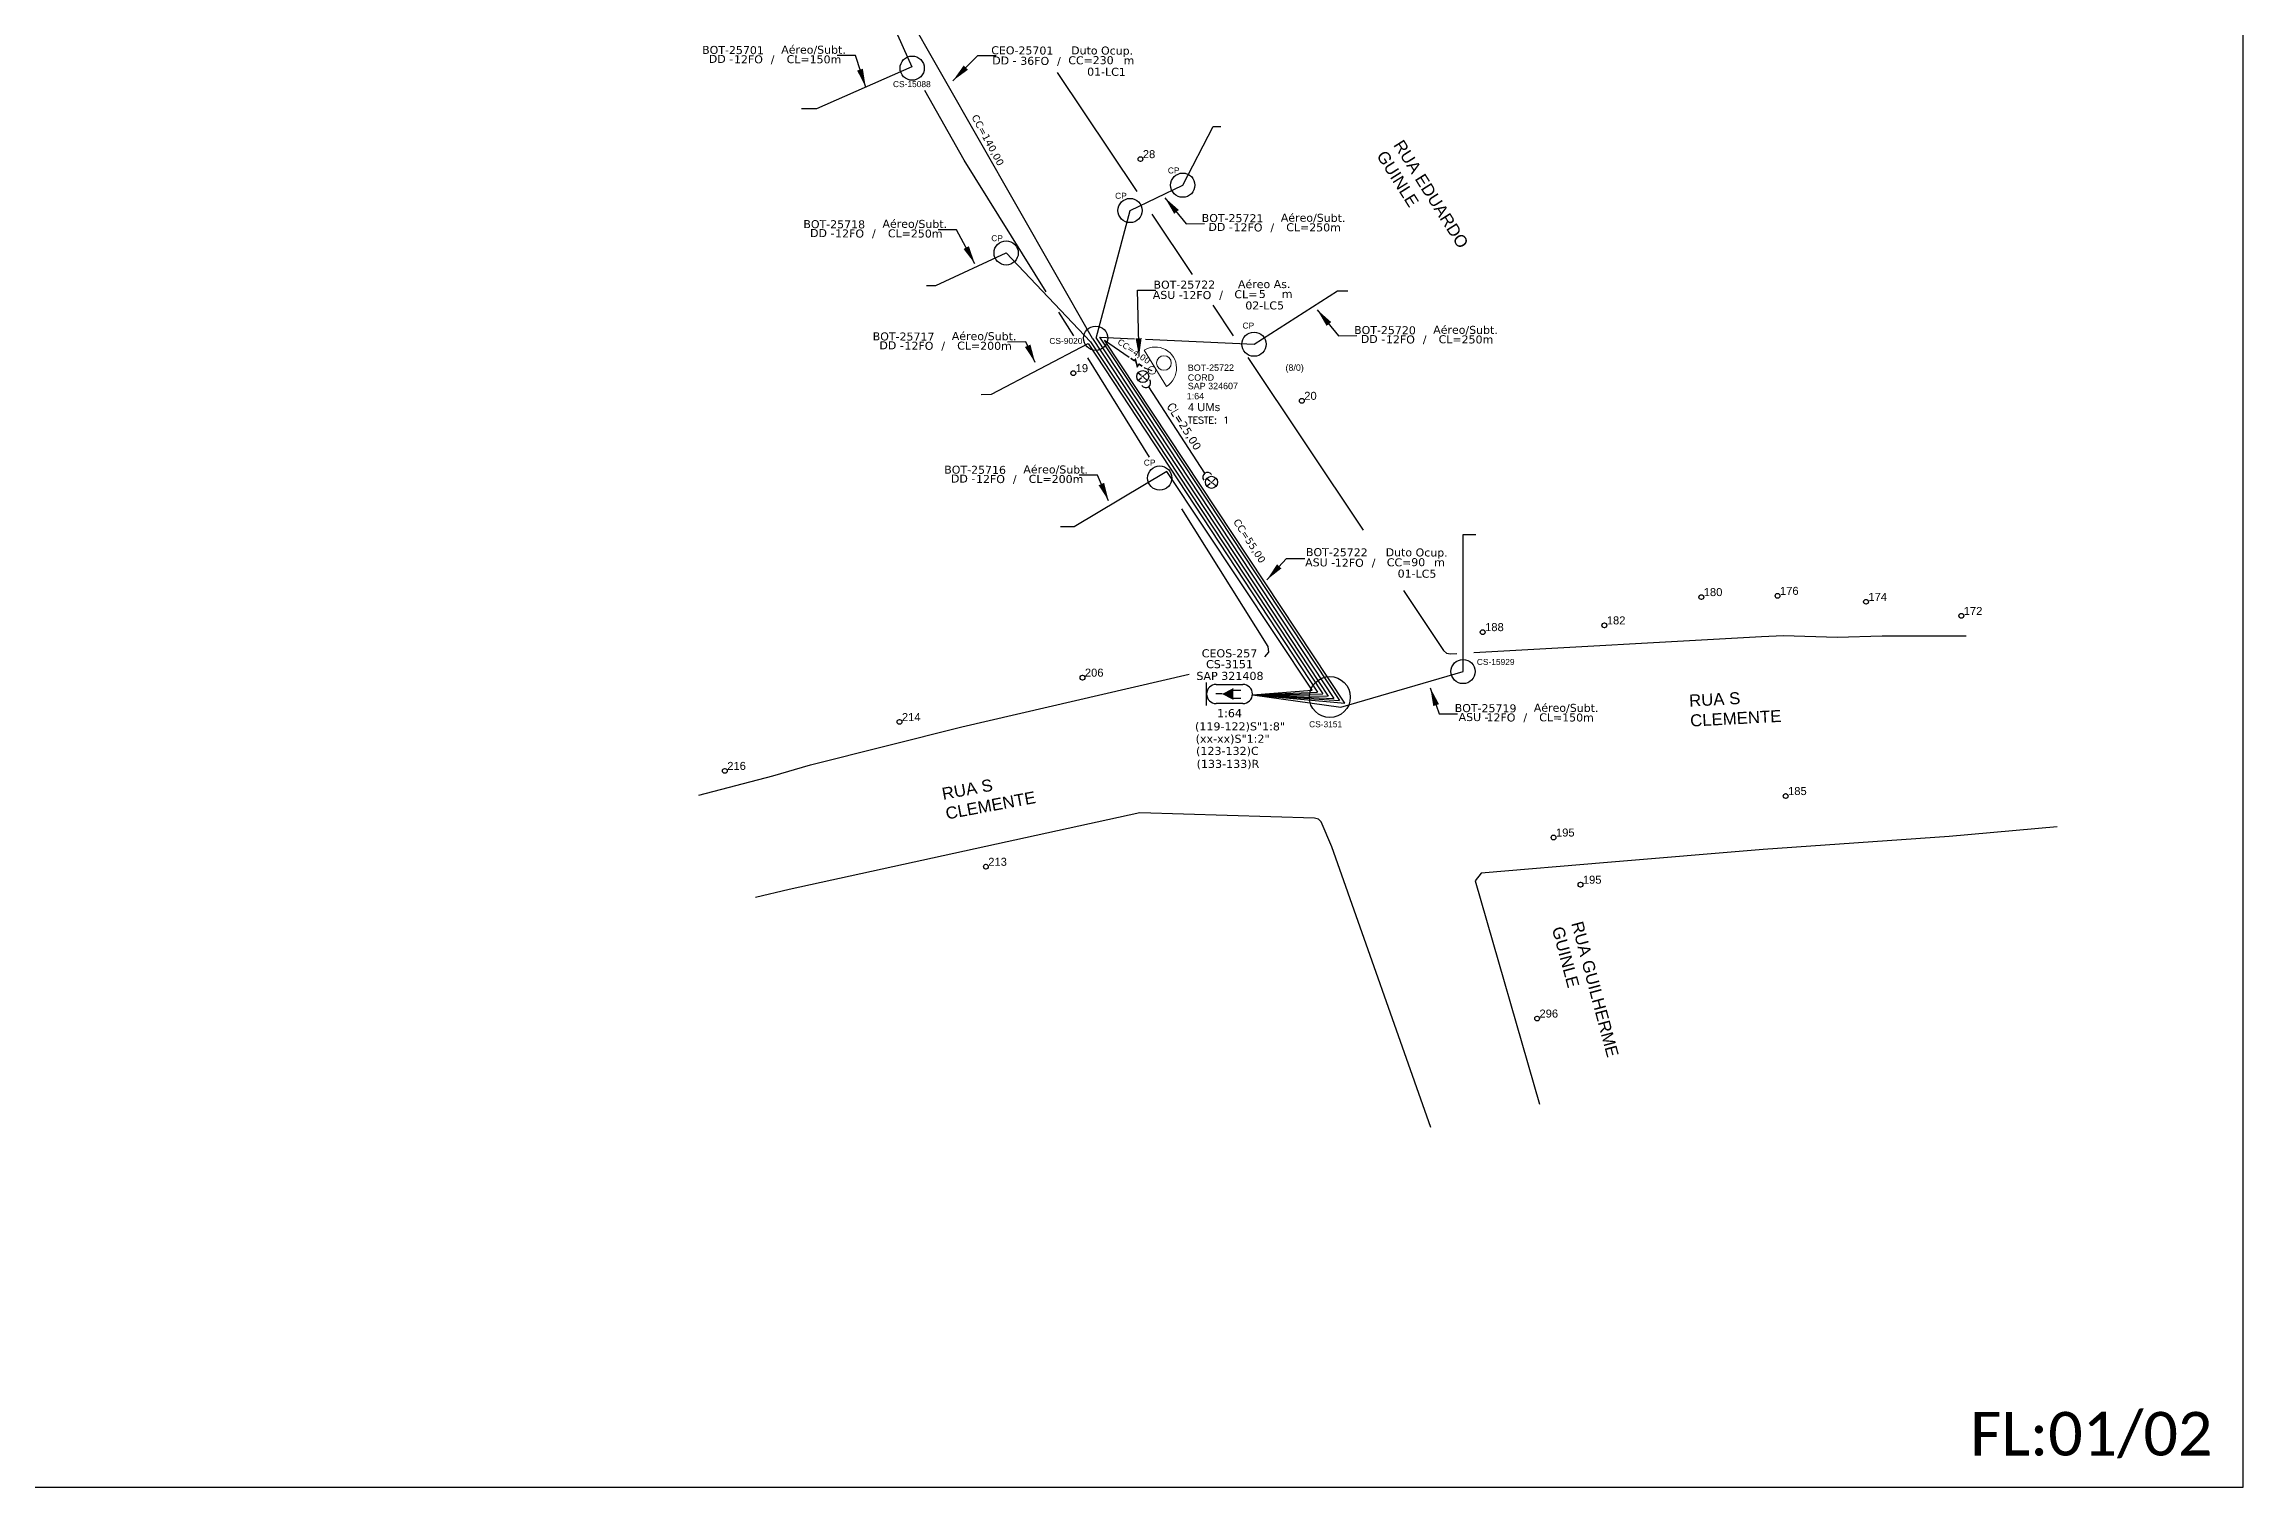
# Model space of a CAD drawing. Extents: x -89 to 1703, y 705 to 1299.
# Drawn here: x 389.9 to 749.2, y 705 to 940.9 of the extents above; entities that cross this region are included whole.
import ezdxf
from ezdxf.enums import TextEntityAlignment as Align

# ---------------------------------------------------------------- set-up
doc = ezdxf.new("R2010")
doc.units = 0
doc.linetypes.add('PHANTOM2', pattern=[1.25, 0.625, -0.125, 0.125, -0.125, 0.125, -0.125])
for name, color, linetype in [('10.4-Postes', 1, 'Continuous'), ('20.4-CEOS', 1, 'Continuous'), ('CAP a instalar', 1, 'Continuous'), ('celulas gpon', 7, 'Continuous'), ('label_cabos', 7, 'Continuous'), ('Legenda', 1, 'Continuous'), ('locais', 7, 'Continuous'), ('locais legendas', 7, 'Continuous'), ('Numeração Texto', 34, 'Continuous'), ('QUADRA', 7, 'Continuous'), ('Subida Lateral', 5, 'Continuous')]:
    doc.layers.add(name, color=color, linetype=linetype)
for name, color, linetype, lineweight in [("20.0-LEGENDA DOS CDO'S", 1, 'Continuous', 0), ('20.2-CDO_POSTE', 1, 'Continuous', 5), ('20.6-CORDOALHA_SUPORTE', 7, 'Continuous', 25), ('CORDOALHA_SUPORTE', 7, 'Continuous', 25), ('Numeração', 98, 'Continuous', 0), ('Segmento Logradouro Texto', 7, 'Continuous', 0)]:
    doc.layers.add(name, color=color, linetype=linetype, lineweight=lineweight)
doc.layers.add('EXTRA', color=50, linetype='Continuous', plot=False)
doc.styles.add('ARIAL', font='arial.ttf')
doc.styles.add('DIGICADE', font='arial.ttf')
doc.styles.add('ROMANS', font='romans')
doc.styles.add('siredit', font='verdana.ttf')
doc.styles.get("Standard").update_dxf_attribs({"font": 'arial.ttf'})
doc.styles.add('WMF-Calibri0', font='calibri.ttf')
doc.linetypes.add('FENCELINE1', pattern='A,0.25,-0.1,[133,ltypeshp.shx,S=0.1,R=0,X=-0.1,Y=0],-0.1,1', length=1.45)
doc.dimstyles.new('CC', dxfattribs={"dimtxt": 1, "dimasz": 2, "dimexe": 0.18, "dimexo": 0.0625, "dimgap": 0.09, "dimtad": 0, "dimdec": 0, "dimrnd": 1, "dimzin": 0, "dimdsep": 46, "dimtxsty": 'siredit', "dimblk": 'NONE', "dimcen": 0, "dimse1": 1, "dimse2": 1, "dimsd1": 1, "dimsd2": 1, "dimclrt": 7, "dimadec": 0, "dimazin": 0, "dimtfac": 1, "dimtdec": 0, "dimtofl": 0, "dimtmove": 0, "dimatfit": 3, "dimfxl": 0, "dimtolj": 1, "dimtzin": 0, "dimarcsym": 0})

# ---------------------------------------------------------------- blocks, each defined once
blk = doc.blocks.new('CDOE_CT_POST_DESENHO')
at = {"color": 0}
blk.add_line((2.14, 0.39), (-2.11, 0.39), dxfattribs=at)
for centre, radius in [((0.01, 1.4), 0.733), ((0.01, 0), 0.393)]:
    blk.add_circle(centre, radius, dxfattribs=at)
blk.add_arc((0.01, 0.39), 2.12, 0, 180, dxfattribs=at)
blk = doc.blocks.new('MANHOLE_MS')
at = {"linetype": 'Continuous'}
blk.add_circle((0, 0), 0.0000101, dxfattribs=at)
blk = doc.blocks.new('*U89')
at = {"layer": '20.4-CEOS', "color": 7, "style": 'siredit'}
for tag, p in [('FIBRAS_SPLITTER', (0, 0)), ('FIBRAS_TOP_C', (0, -4.13)), ('RESERVA_FINAIS', (0, -5.46))]:
    blk.add_attdef(tag, p, '', height=1.01, dxfattribs=at)
for tag, p, flags in [('ID_ATIVIDADE', (0, -6.77), 3), ('FATOR', (0, -8.09), 1), ('QTDE', (0, -9.4), 1), ('FID', (0, -10.71), 1)]:
    blk.add_attdef(tag, p, '', height=1.01, dxfattribs=dict(at, flags=flags))
blk = doc.blocks.new('*U91')
at = {"layer": '20.4-CEOS', "color": 7, "style": 'siredit'}
blk.add_attdef('FIBRAS_SPLITTER', (0, 0), '', height=1.01, dxfattribs=at)
for tag, p, flags in [('ID_ATIVIDADE', (0, -1.48), 3), ('FATOR', (0, -2.79), 1), ('QTDE', (0, -4.11), 1), ('FID', (0, -5.42), 1)]:
    blk.add_attdef(tag, p, '', height=1.01, dxfattribs=dict(at, flags=flags))
blk = doc.blocks.new('Inst CDOE-8 CAIXA DIST OPT CDOE 48F_8D C_SPL OPTAP')
at = {"layer": "20.0-LEGENDA DOS CDO'S", "color": 0, "style": 'ARIAL'}
for tag, p, height in [('FID', (0.12, 5.25), 0.8), ('SAP', (0.12, 2.96), 0.8), ('CORDOALHA', (0.12, 4.02), 0.8), ('1:XX', (-0.01, 1.7), 0.8), ('UMS', (0.14, 0.22), 1)]:
    blk.add_attdef(tag, p, '', height=height, rotation=0.118, dxfattribs=at)
at = {"layer": "20.0-LEGENDA DOS CDO'S", "color": 0}
for tag, p, style, flags in [('ID_ATIVIDADE', (0.12, 6.47), 'ARIAL', 3), ('FATOR', (7.92, 6.47), 'ARIAL', 1), ('QTDE', (0.23, -0.97), 'DIGICADE', 3)]:
    blk.add_attdef(tag, p, '', height=0.8, rotation=0.118, dxfattribs=dict(at, style=style, flags=flags))
at = {"layer": "20.0-LEGENDA DOS CDO'S", "color": 0, "style": 'ARIAL'}
blk.add_attdef('FIBRAS_UTILIZADAS', text='', height=0.8, rotation=0.118, dxfattribs=at).set_placement((13.48, 5.26), align=Align.CENTER)
blk = doc.blocks.new('Teste  FTTH')
at = {"color": 0, "lineweight": 0, "style": 'ROMANS'}
for tag, p in [('TESTE', (-2.3, -0.29)), ('QTDE', (0.21, -0.29))]:
    blk.add_attdef(tag, p, '', height=0.48, dxfattribs=at)
for tag, p, flags in [('FID', (-2.23, -1.25), 1), ('FATOR', (-2.23, -2.03), 3), ('ID_ATIVIDADE', (-2.23, -2.72), 3)]:
    blk.add_attdef(tag, p, '', height=0.48, dxfattribs=dict(at, flags=flags))
blk = doc.blocks.new('Inst CORD ALUMINIO 4.8 MM 3F(sem recursos)')
at = {"color": 0, "lineweight": 0, "style": 'ROMANS'}
blk.add_attdef('FID', (-19.18, -2.21), '', height=1, dxfattribs=at)
blk.add_attdef('LANCE', text='', height=1, dxfattribs=at).set_placement((-0.54, -2.21), align=Align.RIGHT)
at = {"color": 0, "lineweight": 0, "style": 'ROMANS', "flags": 3}
for tag, p in [('FATOR', (-5.2, -4.44)), ('ID_ATIVIDADE', (-5.2, -6.67))]:
    blk.add_attdef(tag, p, '', height=1, dxfattribs=at)
at = {"layer": 'label_cabos', "color": 0, "style": 'siredit'}
blk.add_attdef('QTDE', (-0.54, -2.21), '', height=1, rotation=359.69, dxfattribs=at)
blk = doc.blocks.new('LEGENDA DOS CABOS')
at = {"layer": 'EXTRA', "color": 0, "style": 'siredit'}
for tag, p in [('ID', (4.6, 0.97)), ('XX', (9.03, 0.97))]:
    blk.add_attdef(tag, text='', height=0.48, rotation=359.69, dxfattribs=at).set_placement(p, align=Align.MIDDLE_CENTER)
at = {"layer": 'Legenda', "color": 0, "style": 'siredit'}
for tag, p in [('TIPO_CABO', (1.31, 0)), ('CABO', (4.69, -0.05)), ('/', (6.81, -0.05)), ('METROS', (10.03, -0.05))]:
    blk.add_attdef(tag, text='', height=0.8, rotation=359.69, dxfattribs=at).set_placement(p, align=Align.MIDDLE_CENTER)
blk = doc.blocks.new('_None')
blk = doc.blocks.new('Inst CB AS CFOA-SM-ASU-120-S-12')
at = {"layer": 'label_cabos', "color": 0, "style": 'siredit'}
for tag, flags, p in [('ID_ATIVIDADE', 3, (1.31, 2.67)), ('FATOR', 1, (11.56, 2.55))]:
    blk.add_attdef(tag, text='', height=1, rotation=359.69, dxfattribs=dict(at, flags=flags)).set_placement(p, align=Align.MIDDLE_CENTER)
for tag, p in [('TIPO_CABO', (1.26, 0)), ('DESTINO_CABO', (3.13, 1.26)), ('CABO', (4.69, -0.05)), ('/', (7.71, -0.05)), ('LANCE', (10.81, 0)), ('TIPO_CABO', (13.11, 1.24)), ('UND', (15.96, 0)), ('FID', (13.15, -1.41))]:
    blk.add_attdef(tag, text='', height=1, rotation=359.69, dxfattribs=at).set_placement(p, align=Align.MIDDLE_CENTER)
blk.add_attdef('QTDE', (12.43, -0.47), '', height=1, rotation=359.69, dxfattribs=at)
blk = doc.blocks.new('Inst CB DT OCUP CFOA-SM-DD-S-36')
at = {"layer": 'label_cabos', "color": 0, "style": 'siredit'}
for tag, flags, p in [('ID_ATIVIDADE', 3, (1.31, 2.67)), ('FATOR', 1, (11.56, 2.55))]:
    blk.add_attdef(tag, text='', height=1, rotation=359.69, dxfattribs=dict(at, flags=flags)).set_placement(p, align=Align.MIDDLE_CENTER)
for tag, p in [('TIPO_CABO', (1.11, 0)), ('DESTINO_CABO', (3.13, 1.26)), ('CABO', (4.69, -0.05)), ('/', (7.71, -0.05)), ('LANCE', (10.41, 0.02)), ('TIPO_CABO', (13.11, 1.24)), ('UND', (16.46, 0)), ('FID', (13.65, -1.41))]:
    blk.add_attdef(tag, text='', height=1, rotation=359.69, dxfattribs=at).set_placement(p, align=Align.MIDDLE_CENTER)
blk.add_attdef('QTDE', (11.93, -0.45), '', height=1, rotation=359.69, dxfattribs=at)
blk = doc.blocks.new('Inst CB DT OCUP CFOA-SM-ASU-120-S-12')
at = {"layer": 'label_cabos', "color": 0, "style": 'siredit'}
for tag, flags, p in [('ID_ATIVIDADE', 3, (1.31, 2.67)), ('FATOR', 1, (11.56, 2.55))]:
    blk.add_attdef(tag, text='', height=1, rotation=359.69, dxfattribs=dict(at, flags=flags)).set_placement(p, align=Align.MIDDLE_CENTER)
for tag, p in [('TIPO_CABO', (1.26, 0)), ('DESTINO_CABO', (3.13, 1.26)), ('CABO', (4.69, -0.05)), ('/', (7.71, -0.05)), ('LANCE', (10.91, 0)), ('TIPO_CABO', (13.11, 1.24)), ('UND', (15.96, 0)), ('FID', (13.15, -1.41))]:
    blk.add_attdef(tag, text='', height=1, rotation=359.69, dxfattribs=at).set_placement(p, align=Align.MIDDLE_CENTER)
blk.add_attdef('QTDE', (12.43, -0.47), '', height=1, rotation=359.69, dxfattribs=at)

msp = doc.modelspace()

# ---------------------------------------------------------------- linework, layer by layer
msp.add_lwpolyline([(-89.32, 705.02), (749.25, 705.02), (749.25, 1299.02), (-89.32, 1299.02), (-89.32, 705.02)])
at = {"layer": '10.4-Postes', "color": 1, "linetype": 'PHANTOM2'}
for points in [[(568.7, 887.14), (570.23, 885.9)], [(570.19, 887.19), (568.74, 885.85)], [(579.94, 869.86), (581.47, 868.62)], [(581.43, 869.91), (579.98, 868.57)]]:
    msp.add_lwpolyline(points, dxfattribs=at)
at = {"layer": '10.4-Postes', "color": 1}
for centre in [(569.47, 886.52), (580.7, 869.24)]:
    msp.add_circle(centre, 0.987, dxfattribs=at)
at = {"layer": '20.4-CEOS', "color": 7}
for p, q in [((581.46, 836.19), (585.83, 836.19)), ((585.83, 833.08), (581.46, 833.08))]:
    msp.add_line(p, q, dxfattribs=at)
for points in [[(579.91, 832.76), (579.91, 836.52)], [(582.44, 834.64), (581.39, 834.64)], [(584.17, 835.26), (585.49, 835.26)], [(584.17, 833.96), (585.49, 833.96)]]:
    msp.add_lwpolyline(points, dxfattribs=at)
msp.add_lwpolyline([(582.44, 834.64, 0, 1.92, 0), (584.25, 834.64, 1.92, 1.92, 0)], format="xyseb", dxfattribs=at)
for centre, start, end in [((581.46, 834.64), 90, 270), ((585.83, 834.64), 270, 90)]:
    msp.add_arc(centre, 1.56, start, end, dxfattribs=at)
at = {"layer": 'CAP a instalar', "color": 8, "ltscale": 50}
for points in [[(521.12, 968.41), (516.98, 970.16), (531.73, 937.14), (516.15, 930.29), (513.71, 930.3)], [(561.88, 892.78), (567.4, 913.66), (576.01, 917.8), (581, 927.4), (582.23, 927.4)], [(534.15, 901.41), (535.65, 901.41), (547.15, 906.73)], [(547.15, 906.73), (560.94, 892.2)], [(569.9, 892.61), (587.65, 891.81), (601.31, 900.52), (602.98, 900.52)], [(543.05, 883.57), (544.78, 883.62), (560.56, 891.91)], [(560.56, 891.91), (598, 834.96)], [(560.94, 892.2), (598.88, 834.65)], [(561.88, 892.78), (600.67, 833.9)], [(562.39, 892.95), (568.1, 892.69)], [(562.39, 892.95), (601.62, 833.56)], [(597.13, 835.26), (573.38, 871.01), (558.28, 861.95), (556.02, 861.94)], [(601.85, 832.47), (621.81, 838.3), (621.8, 860.73), (623.92, 860.73)], [(587.38, 834.48), (597.13, 835.26)], [(587.38, 834.48), (598, 834.96)], [(587.38, 834.48), (598.88, 834.65)], [(587.38, 834.48), (601.85, 832.47)], [(587.38, 834.48), (601.62, 833.56), (601.62, 833.56)], [(587.39, 834.51), (600.67, 833.9), (600.67, 833.9)]]:
    msp.add_lwpolyline(points, dxfattribs=at)
at = {"layer": 'CAP a instalar', "color": 7, "ltscale": 50}
for points in [[(561.24, 892.72), (524.31, 957.54)], [(561.24, 892.72), (561.24, 892.72), (599.74, 834.27)], [(587.38, 834.48), (599.74, 834.27)]]:
    msp.add_lwpolyline(points, dxfattribs=at)
at = {"layer": 'CAP a instalar', "color": 7, "linetype": 'FENCELINE1', "ltscale": 50}
for points in [[(587.38, 834.48), (602.51, 833.13), (563.24, 892.47), (567.25, 889.69)], [(569.7, 888), (569.78, 887.94), (570.98, 887.54)]]:
    msp.add_lwpolyline(points, dxfattribs=at)
at = {"layer": 'CORDOALHA_SUPORTE'}
for points in [[(569.33, 885.04, 1), (570.62, 885.98)], [(580.73, 870.54, 1), (579.44, 869.6)]]:
    msp.add_lwpolyline(points, format="xyb", dxfattribs=at)
msp.add_lwpolyline([(579.64, 870.74), (570.44, 884.86)], dxfattribs=at)
at = {"layer": 'Numeração'}
for centre in [(569.09, 922.07), (558.12, 887.08), (595.47, 882.56), (660.74, 850.48), (673.2, 850.69), (687.65, 849.72), (625.02, 844.75), (644.9, 845.86), (703.22, 847.42), (559.62, 837.31), (529.72, 830.08), (501.19, 822.07), (674.52, 817.96), (636.6, 811.18), (543.84, 806.41), (640.99, 803.48), (633.9, 781.59)]:
    msp.add_circle(centre, 0.392, dxfattribs=at)
at = {"layer": 'Numeração Texto'}
for centre in [(569.09, 922.07), (558.12, 887.08), (595.47, 882.56), (660.74, 850.48), (673.2, 850.69), (687.65, 849.72), (625.02, 844.75), (644.9, 845.86), (703.22, 847.42), (559.62, 837.31), (529.72, 830.08), (501.19, 822.07), (674.52, 817.96), (636.6, 811.18), (543.84, 806.41), (640.99, 803.48), (633.9, 781.59)]:
    msp.add_circle(centre, 0.392, dxfattribs=at)
at = {"layer": 'QUADRA'}
for points in [[(555.5, 936.24), (568.49, 916.79)], [(553.7, 900.39), (540.27, 921.89), (533.88, 933.3)], [(570.97, 913.08), (577.57, 903.2)], [(558.22, 893.16), (555.78, 897.07)], [(580.93, 898.17), (584.27, 893.17)], [(570.6, 873.34), (560.47, 889.56)], [(586.62, 889.66), (605.49, 861.41)], [(589.4, 840.73), (590.07, 841.47), (589.94, 842.39), (575.86, 864.92)], [(612.06, 851.56), (618.63, 841.73), (619.12, 841.33), (619.77, 841.2), (620.77, 841.26)], [(623.54, 841.41), (670.58, 844.04), (674.16, 844.22), (682.93, 843.91), (690.31, 844.16), (703.99, 844.17)], [(496.95, 818.11), (509.05, 821.25), (515.17, 823.08), (539.92, 829.27), (577.03, 837.86)], [(616.54, 763.81), (600.34, 809.65), (598.61, 813.73), (598.16, 814.17), (597.52, 814.36), (568.97, 815.2), (511.7, 802.7), (506.22, 801.36)], [(616.54, 763.81), (600.34, 809.65), (598.61, 813.73), (598.16, 814.17), (597.52, 814.36), (568.97, 815.2), (511.7, 802.7), (506.22, 801.36)], [(718.86, 812.94), (701.22, 811.34), (670.86, 809.21), (645.42, 807.12), (624.75, 805.33), (623.76, 804.1), (634.31, 767.59)], [(718.86, 812.94), (701.22, 811.34), (670.86, 809.21), (645.42, 807.12), (624.75, 805.33), (623.76, 804.1), (634.31, 767.59)]]:
    msp.add_lwpolyline(points, dxfattribs=at)
at = {"layer": 'Subida Lateral', "color": 5, "const_width": 0.261}
msp.add_lwpolyline([(569.39, 888.2), (568.88, 888.55), (568.58, 888.18), (568.27, 889.32), (568.06, 889.13), (567.49, 889.53)], dxfattribs=at)

# ---------------------------------------------------------------- block references
at = {"color": 0, "lineweight": 0}
ref = msp.add_blockref('Inst CB DT OCUP CFOA-SM-DD-S-36', (545.7, 938.18), dxfattribs=dict(at, xscale=1.30718954248366, yscale=1.30718954248366, zscale=1.30718954248366))
ref.add_attrib('DESTINO_CABO', 'CEO-25701', dxfattribs={"layer": 'label_cabos', "color": 0, "height": 1.307, "rotation": 359.69, "style": 'siredit'}).set_placement((549.79, 939.83), align=Align.MIDDLE_CENTER)
ref.add_attrib('TIPO_CABO', 'Duto Ocup.', dxfattribs={"layer": 'label_cabos', "color": 0, "height": 1.307, "rotation": 359.69, "style": 'siredit'}).set_placement((562.83, 939.81), align=Align.MIDDLE_CENTER)
ref.add_attrib('/', '/', dxfattribs={"layer": 'label_cabos', "color": 0, "height": 1.31, "rotation": 359.69, "style": 'siredit'}).set_placement((555.78, 938.12), align=Align.MIDDLE_CENTER)
ref.add_attrib('FID', '01-LC1', dxfattribs={"layer": 'label_cabos', "color": 0, "height": 1.307, "rotation": 359.69, "style": 'siredit'}).set_placement((563.54, 936.34), align=Align.MIDDLE_CENTER)
ref.add_attrib('LANCE', 'CC=', dxfattribs={"layer": 'label_cabos', "color": 0, "height": 1.307, "rotation": 359.69, "style": 'siredit'}).set_placement((559.31, 938.21), align=Align.MIDDLE_CENTER)
ref.add_attrib('UND', 'm', dxfattribs={"layer": 'label_cabos', "color": 0, "height": 1.31, "rotation": 359.69, "style": 'siredit'}).set_placement((567.22, 938.19), align=Align.MIDDLE_CENTER)
ref.add_attrib('CABO', '36FO', dxfattribs={"layer": 'label_cabos', "color": 0, "height": 1.307, "rotation": 359.69, "style": 'siredit'}).set_placement((551.82, 938.12), align=Align.MIDDLE_CENTER)
ref.add_attrib('TIPO_CABO', 'DD - ', dxfattribs={"layer": 'label_cabos', "color": 0, "height": 1.307, "rotation": 359.69, "style": 'siredit'}).set_placement((547.15, 938.18), align=Align.MIDDLE_CENTER)
ref.add_attrib('QTDE', '230', (561.29, 937.59), dxfattribs={"layer": 'label_cabos', "color": 0, "height": 1.307, "rotation": 359.69, "style": 'siredit'})
ref = msp.add_blockref('Inst CORD ALUMINIO 4.8 MM 3F(sem recursos)', (578.12, 879.63), dxfattribs=dict(at, xscale=1.307189542590571, yscale=1.307189542590571, zscale=1.30718954248366, rotation=302.4090204631635))
ref.add_attrib('QTDE', '25,00', (575.3, 878.67), dxfattribs={"layer": '20.6-CORDOALHA_SUPORTE', "color": 0, "height": 1.307, "rotation": 302.099, "style": 'siredit'})
ref.add_attrib('LANCE', 'CL=', dxfattribs={"layer": '20.6-CORDOALHA_SUPORTE', "color": 0, "lineweight": 0, "height": 1.307, "rotation": 302.409, "style": 'ROMANS'}).set_placement((575.3, 878.67), align=Align.RIGHT)
at = {"layer": "20.0-LEGENDA DOS CDO'S", "color": 7, "lineweight": 0, "xscale": 1.30718954248366, "yscale": 1.30718954248366, "zscale": 1.30718954248366}
msp.add_blockref('Inst CDOE-8 CAIXA DIST OPT CDOE 48F_8D C_SPL OPTAP', (576.67, 880.58), dxfattribs=at).add_auto_attribs({'FID': 'BOT-25722', 'CORDOALHA': 'CORD', 'SAP': 'SAP 324607', '1:XX': '1:64', 'UMS': '4 UMs', 'FIBRAS_UTILIZADAS': '(8/0)'})
at = {"layer": "20.0-LEGENDA DOS CDO'S", "lineweight": 0, "xscale": 2.288235294225121, "yscale": 2.288235293007364, "zscale": 2.288235294117647, "rotation": 3.127576981623238e-05}
msp.add_blockref('Teste  FTTH', (582.13, 879.53), dxfattribs=at).add_auto_attribs({'TESTE': 'TESTE:', 'QTDE': '1'})
at = {"layer": '20.2-CDO_POSTE', "color": 7, "xscale": -1.633986927983026, "yscale": -1.63398692823165, "zscale": -1.633986928104575, "rotation": 121.4551548298932}
msp.add_blockref('CDOE_CT_POST_DESENHO', (570.98, 887.56), dxfattribs=at)
at = {"layer": '20.4-CEOS', "color": 0, "lineweight": 0}
ref = msp.add_blockref('*U89', (578.01, 828.69), dxfattribs=dict(at, xscale=1.30718954248366, yscale=1.30718954248366, zscale=1.30718954248366))
ref.add_attrib('FIBRAS_SPLITTER', '(119-122)S"1:8"', (578.01, 828.69), dxfattribs={"color": 7, "height": 1.3198, "style": 'siredit'})
ref.add_attrib('FIBRAS_TOP_C', '(123-132)C', (578.18, 824.68), dxfattribs={"color": 7, "height": 1.32, "style": 'siredit'})
ref.add_attrib('RESERVA_FINAIS', '(133-133)R', (578.27, 822.56), dxfattribs={"color": 7, "height": 1.32, "style": 'siredit'})
at = {"layer": '20.4-CEOS', "color": 0, "lineweight": 0, "xscale": 1.30718954248366, "yscale": 1.30718954248366, "zscale": 1.30718954248366}
msp.add_blockref('*U91', (578.11, 826.67), dxfattribs=at).add_auto_attribs({'FIBRAS_SPLITTER': '(xx-xx)S"1:2"'})
at = {"layer": 'label_cabos', "color": 0, "lineweight": 0}
ref = msp.add_blockref('LEGENDA DOS CABOS', (496.98, 937.76), dxfattribs=dict(at, xscale=1.30718954248366, yscale=1.30718954248366, zscale=1.30718954248366))
ref.add_attrib('ID', 'BOT-25701', dxfattribs={"color": 0, "height": 1.307, "rotation": 359.69, "style": 'siredit'}).set_placement((502.52, 939.89), align=Align.MIDDLE_CENTER)
ref.add_attrib('CABO', '12FO', dxfattribs={"color": 0, "height": 1.307, "rotation": 359.69, "style": 'siredit'}).set_placement((505.04, 938.38), align=Align.MIDDLE_CENTER)
ref.add_attrib('METROS', 'CL=150m', dxfattribs={"color": 0, "height": 1.307, "rotation": 359.69, "style": 'siredit'}).set_placement((515.75, 938.38), align=Align.MIDDLE_CENTER)
ref.add_attrib('XX', 'Aéreo/Subt.', dxfattribs={"color": 0, "height": 1.3072, "rotation": 359.69, "style": 'siredit'}).set_placement((515.68, 939.95), align=Align.MIDDLE_CENTER)
ref.add_attrib('/', '/', dxfattribs={"color": 0, "height": 1.31, "rotation": 359.69, "style": 'siredit'}).set_placement((508.99, 938.38), align=Align.MIDDLE_CENTER)
ref.add_attrib('TIPO_CABO', 'DD -', dxfattribs={"color": 0, "height": 1.307, "rotation": 359.69, "style": 'siredit'}).set_placement((500.56, 938.44), align=Align.MIDDLE_CENTER)
ref = msp.add_blockref('LEGENDA DOS CABOS', (578.61, 910.29), dxfattribs=dict(at, xscale=1.30718954248366, yscale=1.30718954248366, zscale=1.30718954248366))
ref.add_attrib('ID', 'BOT-25721', dxfattribs={"color": 0, "height": 1.307, "rotation": 359.69, "style": 'siredit'}).set_placement((584.15, 912.42), align=Align.MIDDLE_CENTER)
ref.add_attrib('CABO', '12FO', dxfattribs={"color": 0, "height": 1.307, "rotation": 359.69, "style": 'siredit'}).set_placement((586.67, 910.91), align=Align.MIDDLE_CENTER)
ref.add_attrib('METROS', 'CL=250m', dxfattribs={"color": 0, "height": 1.307, "rotation": 359.69, "style": 'siredit'}).set_placement((597.38, 910.91), align=Align.MIDDLE_CENTER)
ref.add_attrib('XX', 'Aéreo/Subt.', dxfattribs={"color": 0, "height": 1.3072, "rotation": 359.69, "style": 'siredit'}).set_placement((597.31, 912.48), align=Align.MIDDLE_CENTER)
ref.add_attrib('/', '/', dxfattribs={"color": 0, "height": 1.31, "rotation": 359.69, "style": 'siredit'}).set_placement((590.63, 910.91), align=Align.MIDDLE_CENTER)
ref.add_attrib('TIPO_CABO', 'DD -', dxfattribs={"color": 0, "height": 1.307, "rotation": 359.69, "style": 'siredit'}).set_placement((582.19, 910.97), align=Align.MIDDLE_CENTER)
ref = msp.add_blockref('LEGENDA DOS CABOS', (513.52, 909.29), dxfattribs=dict(at, xscale=1.30718954248366, yscale=1.30718954248366, zscale=1.30718954248366))
ref.add_attrib('ID', 'BOT-25718', dxfattribs={"color": 0, "height": 1.307, "rotation": 359.69, "style": 'siredit'}).set_placement((519.06, 911.42), align=Align.MIDDLE_CENTER)
ref.add_attrib('CABO', '12FO', dxfattribs={"color": 0, "height": 1.307, "rotation": 359.69, "style": 'siredit'}).set_placement((521.57, 909.91), align=Align.MIDDLE_CENTER)
ref.add_attrib('METROS', 'CL=250m', dxfattribs={"color": 0, "height": 1.307, "rotation": 359.69, "style": 'siredit'}).set_placement((532.29, 909.91), align=Align.MIDDLE_CENTER)
ref.add_attrib('XX', 'Aéreo/Subt.', dxfattribs={"color": 0, "height": 1.3072, "rotation": 359.69, "style": 'siredit'}).set_placement((532.22, 911.48), align=Align.MIDDLE_CENTER)
ref.add_attrib('/', '/', dxfattribs={"color": 0, "height": 1.31, "rotation": 359.69, "style": 'siredit'}).set_placement((525.53, 909.91), align=Align.MIDDLE_CENTER)
ref.add_attrib('TIPO_CABO', 'DD -', dxfattribs={"color": 0, "height": 1.307, "rotation": 359.69, "style": 'siredit'}).set_placement((517.1, 909.97), align=Align.MIDDLE_CENTER)
at = {"layer": 'label_cabos'}
ref = msp.add_blockref('Inst CB AS CFOA-SM-ASU-120-S-12', (572.19, 899.86), dxfattribs=dict(at, xscale=1.307189542509559, yscale=1.30718954248366, zscale=1.30718954248366, rotation=0.4634636983034903))
ref.add_attrib('DESTINO_CABO', 'BOT-25722', dxfattribs={"color": 0, "height": 1.307, "rotation": 0.1535, "style": 'siredit'}).set_placement((576.27, 901.55), align=Align.MIDDLE_CENTER)
ref.add_attrib('TIPO_CABO', 'Aéreo As.', dxfattribs={"color": 0, "height": 1.307, "rotation": 0.1535, "style": 'siredit'}).set_placement((589.31, 901.63), align=Align.MIDDLE_CENTER)
ref.add_attrib('CABO', '12FO', dxfattribs={"color": 0, "height": 1.307, "rotation": 0.1535, "style": 'siredit'}).set_placement((578.31, 899.84), align=Align.MIDDLE_CENTER)
ref.add_attrib('/', '/', dxfattribs={"color": 0, "height": 1.31, "rotation": 0.1535, "style": 'siredit'}).set_placement((582.27, 899.88), align=Align.MIDDLE_CENTER)
ref.add_attrib('TIPO_CABO', 'ASU - ', dxfattribs={"color": 0, "height": 1.307, "rotation": 0.1535, "style": 'siredit'}).set_placement((573.84, 899.87), align=Align.MIDDLE_CENTER)
ref.add_attrib('FID', '02-LC5', dxfattribs={"color": 0, "height": 1.307, "rotation": 0.1535, "style": 'siredit'}).set_placement((589.39, 898.15), align=Align.MIDDLE_CENTER)
ref.add_attrib('LANCE', 'CL=', dxfattribs={"color": 0, "height": 1.307, "rotation": 0.1535, "style": 'siredit'}).set_placement((586.32, 899.98), align=Align.MIDDLE_CENTER)
ref.add_attrib('QTDE', '5', (588.44, 899.37), dxfattribs={"color": 0, "height": 1.31, "rotation": 0.1535, "style": 'siredit'})
ref.add_attrib('UND', 'm', dxfattribs={"color": 0, "height": 1.31, "rotation": 0.1535, "style": 'siredit'}).set_placement((593.06, 900.03), align=Align.MIDDLE_CENTER)
at = {"layer": 'label_cabos', "color": 0, "lineweight": 0}
ref = msp.add_blockref('LEGENDA DOS CABOS', (603.51, 891.98), dxfattribs=dict(at, xscale=1.30718954248366, yscale=1.30718954248366, zscale=1.30718954248366))
ref.add_attrib('ID', 'BOT-25720', dxfattribs={"color": 0, "height": 1.307, "rotation": 359.69, "style": 'siredit'}).set_placement((609.05, 894.11), align=Align.MIDDLE_CENTER)
ref.add_attrib('CABO', '12FO', dxfattribs={"color": 0, "height": 1.307, "rotation": 359.69, "style": 'siredit'}).set_placement((611.57, 892.6), align=Align.MIDDLE_CENTER)
ref.add_attrib('METROS', 'CL=250m', dxfattribs={"color": 0, "height": 1.307, "rotation": 359.69, "style": 'siredit'}).set_placement((622.28, 892.6), align=Align.MIDDLE_CENTER)
ref.add_attrib('XX', 'Aéreo/Subt.', dxfattribs={"color": 0, "height": 1.3072, "rotation": 359.69, "style": 'siredit'}).set_placement((622.21, 894.16), align=Align.MIDDLE_CENTER)
ref.add_attrib('/', '/', dxfattribs={"color": 0, "height": 1.31, "rotation": 359.69, "style": 'siredit'}).set_placement((615.53, 892.6), align=Align.MIDDLE_CENTER)
ref.add_attrib('TIPO_CABO', 'DD -', dxfattribs={"color": 0, "height": 1.307, "rotation": 359.69, "style": 'siredit'}).set_placement((607.09, 892.66), align=Align.MIDDLE_CENTER)
ref = msp.add_blockref('LEGENDA DOS CABOS', (524.85, 890.94), dxfattribs=dict(at, xscale=1.30718954248366, yscale=1.30718954248366, zscale=1.30718954248366))
ref.add_attrib('ID', 'BOT-25717', dxfattribs={"color": 0, "height": 1.307, "rotation": 359.69, "style": 'siredit'}).set_placement((530.39, 893.07), align=Align.MIDDLE_CENTER)
ref.add_attrib('CABO', '12FO', dxfattribs={"color": 0, "height": 1.307, "rotation": 359.69, "style": 'siredit'}).set_placement((532.9, 891.56), align=Align.MIDDLE_CENTER)
ref.add_attrib('METROS', 'CL=200m', dxfattribs={"color": 0, "height": 1.307, "rotation": 359.69, "style": 'siredit'}).set_placement((543.61, 891.56), align=Align.MIDDLE_CENTER)
ref.add_attrib('XX', 'Aéreo/Subt.', dxfattribs={"color": 0, "height": 1.3072, "rotation": 359.69, "style": 'siredit'}).set_placement((543.55, 893.13), align=Align.MIDDLE_CENTER)
ref.add_attrib('/', '/', dxfattribs={"color": 0, "height": 1.31, "rotation": 359.69, "style": 'siredit'}).set_placement((536.86, 891.56), align=Align.MIDDLE_CENTER)
ref.add_attrib('TIPO_CABO', 'DD -', dxfattribs={"color": 0, "height": 1.307, "rotation": 359.69, "style": 'siredit'}).set_placement((528.43, 891.62), align=Align.MIDDLE_CENTER)
ref = msp.add_blockref('LEGENDA DOS CABOS', (536.54, 869.16), dxfattribs=dict(at, xscale=1.30718954248366, yscale=1.30718954248366, zscale=1.30718954248366))
ref.add_attrib('ID', 'BOT-25716', dxfattribs={"color": 0, "height": 1.307, "rotation": 359.69, "style": 'siredit'}).set_placement((542.08, 871.29), align=Align.MIDDLE_CENTER)
ref.add_attrib('CABO', '12FO', dxfattribs={"color": 0, "height": 1.307, "rotation": 359.69, "style": 'siredit'}).set_placement((544.59, 869.78), align=Align.MIDDLE_CENTER)
ref.add_attrib('METROS', 'CL=200m', dxfattribs={"color": 0, "height": 1.307, "rotation": 359.69, "style": 'siredit'}).set_placement((555.3, 869.78), align=Align.MIDDLE_CENTER)
ref.add_attrib('XX', 'Aéreo/Subt.', dxfattribs={"color": 0, "height": 1.3072, "rotation": 359.69, "style": 'siredit'}).set_placement((555.24, 871.34), align=Align.MIDDLE_CENTER)
ref.add_attrib('/', '/', dxfattribs={"color": 0, "height": 1.31, "rotation": 359.69, "style": 'siredit'}).set_placement((548.55, 869.78), align=Align.MIDDLE_CENTER)
ref.add_attrib('TIPO_CABO', 'DD -', dxfattribs={"color": 0, "height": 1.307, "rotation": 359.69, "style": 'siredit'}).set_placement((540.12, 869.84), align=Align.MIDDLE_CENTER)
ref = msp.add_blockref('Inst CB DT OCUP CFOA-SM-ASU-120-S-12', (597.09, 856.16), dxfattribs=dict(at, xscale=1.30718954248366, yscale=1.30718954248366, zscale=1.30718954248366))
ref.add_attrib('DESTINO_CABO', 'BOT-25722', dxfattribs={"color": 0, "height": 1.307, "rotation": 359.69, "style": 'siredit'}).set_placement((601.18, 857.81), align=Align.MIDDLE_CENTER)
ref.add_attrib('CABO', '12FO', dxfattribs={"color": 0, "height": 1.307, "rotation": 359.69, "style": 'siredit'}).set_placement((603.22, 856.09), align=Align.MIDDLE_CENTER)
ref.add_attrib('TIPO_CABO', 'Duto Ocup.', dxfattribs={"color": 0, "height": 1.307, "rotation": 359.69, "style": 'siredit'}).set_placement((614.23, 857.78), align=Align.MIDDLE_CENTER)
ref.add_attrib('/', '/', dxfattribs={"color": 0, "height": 1.31, "rotation": 359.69, "style": 'siredit'}).set_placement((607.18, 856.09), align=Align.MIDDLE_CENTER)
ref.add_attrib('TIPO_CABO', 'ASU - ', dxfattribs={"color": 0, "height": 1.307, "rotation": 359.69, "style": 'siredit'}).set_placement((598.74, 856.15), align=Align.MIDDLE_CENTER)
ref.add_attrib('FID', '01-LC5', dxfattribs={"color": 0, "height": 1.307, "rotation": 359.69, "style": 'siredit'}).set_placement((614.28, 854.31), align=Align.MIDDLE_CENTER)
ref.add_attrib('LANCE', 'CC=', dxfattribs={"color": 0, "height": 1.307, "rotation": 359.69, "style": 'siredit'}).set_placement((611.35, 856.16), align=Align.MIDDLE_CENTER)
ref.add_attrib('QTDE', '90', (613.34, 855.54), dxfattribs={"color": 0, "height": 1.307, "rotation": 359.69, "style": 'siredit'})
ref.add_attrib('UND', 'm', dxfattribs={"color": 0, "height": 1.31, "rotation": 359.69, "style": 'siredit'}).set_placement((617.96, 856.16), align=Align.MIDDLE_CENTER)
ref = msp.add_blockref('LEGENDA DOS CABOS', (619.95, 830.19), dxfattribs=dict(at, xscale=1.30718954248366, yscale=1.30718954248366, zscale=1.30718954248366))
ref.add_attrib('ID', 'BOT-25719', dxfattribs={"color": 0, "height": 1.307, "rotation": 359.69, "style": 'siredit'}).set_placement((625.49, 832.32), align=Align.MIDDLE_CENTER)
ref.add_attrib('CABO', '12FO', dxfattribs={"color": 0, "height": 1.307, "rotation": 359.69, "style": 'siredit'}).set_placement((628, 830.81), align=Align.MIDDLE_CENTER)
ref.add_attrib('METROS', 'CL=150m', dxfattribs={"color": 0, "height": 1.307, "rotation": 359.69, "style": 'siredit'}).set_placement((638.71, 830.81), align=Align.MIDDLE_CENTER)
ref.add_attrib('XX', 'Aéreo/Subt.', dxfattribs={"color": 0, "height": 1.3072, "rotation": 359.69, "style": 'siredit'}).set_placement((638.65, 832.38), align=Align.MIDDLE_CENTER)
ref.add_attrib('/', '/', dxfattribs={"color": 0, "height": 1.31, "rotation": 359.69, "style": 'siredit'}).set_placement((631.96, 830.81), align=Align.MIDDLE_CENTER)
ref.add_attrib('TIPO_CABO', 'ASU -', dxfattribs={"color": 0, "height": 1.307, "rotation": 359.69, "style": 'siredit'}).set_placement((623.53, 830.87), align=Align.MIDDLE_CENTER)
at = {"layer": 'locais', "color": 30}
for p, xscale, yscale, zscale in [((531.8, 936.93), 196078.431372549, 196078.431372549, 196078.431372549), ((576.01, 917.8), 196078.431372549, 196078.431372549, 196078.431372549), ((567.4, 913.66), 196078.431372549, 196078.431372549, 196078.431372549), ((547.15, 906.73), 196078.431372549, 196078.431372549, 196078.431372549), ((561.78, 892.79), 196078.431372549, 196078.431372549, 196078.431372549), ((587.65, 891.81), 196078.431372549, 196078.431372549, 196078.431372549), ((572.25, 869.93), 196078.431372549, 196078.431372549, 196078.431372549), ((600.04, 834.14), 331372.5490196078, 331372.5490196078, 331372.5490196078), ((621.81, 838.31), 196078.431372549, 196078.431372549, 196078.431372549)]:
    msp.add_blockref('MANHOLE_MS', p, dxfattribs=dict(at, xscale=xscale, yscale=yscale, zscale=zscale))

# ---------------------------------------------------------------- texts
at = {"color": 7, "style": 'WMF-Calibri0'}
msp.add_text('FL:01/02', height=7.131, dxfattribs=at).set_placement((704.67, 710.17))
at = {"layer": '20.4-CEOS', "color": 7, "style": 'siredit'}
for s, p in [('CEOS-257', (583.65, 841.95)), ('SAP 321408', (583.72, 838.26)), ('CS-3151', (583.65, 840.18)), ('1:64', (583.65, 832.17))]:
    msp.add_text(s, height=1.32, dxfattribs=at).set_placement(p, align=Align.TOP_CENTER)
at = {"layer": 'celulas gpon', "style": 'siredit'}
for s, height, rotation, p in [('CC=140,00', 1.176, 298.3961, (541.45, 928.96)), ('CC=4,00', 1, 325.7943, (565.23, 891.95)), ('CC=55,00', 1.176, 302.8245, (584.2, 862.8))]:
    msp.add_text(s, height=height, rotation=rotation, dxfattribs=at).set_placement(p)
at = {"layer": 'locais legendas', "color": 5}
for s, p in [('CS-15088', (528.66, 933.83)), ('CP', (573.57, 919.72)), ('CP', (564.96, 915.58)), ('CP', (544.72, 908.65)), ('CP', (585.77, 894.37)), ('CS-9020', (554.21, 891.86)), ('CP', (569.64, 871.97)), ('CS-15929', (624.06, 839.39)), ('CS-3151', (596.65, 829.21))]:
    msp.add_text(s, height=0.98, dxfattribs=at).set_placement(p)
at = {"layer": 'Numeração Texto', "linetype": 'Continuous', "char_height": 1.3072, "attachment_point": 1, "style": 'DIGICADE'}
for s, insert, width in [('\\fArial|b0|i0|c0|p34;\\W1.0000000000;\\T1.0000000000;\\o\\l28', (569.48, 923.53), 2.4851), ('\\fArial|b0|i0|c0|p34;\\W1.0000000000;\\T1.0000000000;\\o\\l28', (569.48, 923.53), 2.4851), ('\\fArial|b0|i0|c0|p34;\\W1.0000000000;\\T1.0000000000;\\o\\l19', (558.51, 888.55), 2.3397), ('\\fArial|b0|i0|c0|p34;\\W1.0000000000;\\T1.0000000000;\\o\\l19', (558.51, 888.55), 2.3397), ('\\fArial|b0|i0|c0|p34;\\W1.0000000000;\\T1.0000000000;\\o\\l20', (595.86, 884.03), 2.4851), ('\\fArial|b0|i0|c0|p34;\\W1.0000000000;\\T1.0000000000;\\o\\l20', (595.86, 884.03), 2.4851), ('\\fArial|b0|i0|c0|p34;\\W1.0000000000;\\T1.0000000000;\\o\\l180', (661.13, 851.95), 3.3554), ('\\fArial|b0|i0|c0|p34;\\W1.0000000000;\\T1.0000000000;\\o\\l180', (661.13, 851.95), 3.3554), ('\\fArial|b0|i0|c0|p34;\\W1.0000000000;\\T1.0000000000;\\o\\l176', (673.59, 852.15), 3.3554), ('\\fArial|b0|i0|c0|p34;\\W1.0000000000;\\T1.0000000000;\\o\\l176', (673.59, 852.15), 3.3554), ('\\fArial|b0|i0|c0|p34;\\W1.0000000000;\\T1.0000000000;\\o\\l174', (688.04, 851.17), 3.3554), ('\\fArial|b0|i0|c0|p34;\\W1.0000000000;\\T1.0000000000;\\o\\l174', (688.04, 851.17), 3.3554), ('\\fArial|b0|i0|c0|p34;\\W1.0000000000;\\T1.0000000000;\\o\\l172', (703.61, 848.86), 3.3554), ('\\fArial|b0|i0|c0|p34;\\W1.0000000000;\\T1.0000000000;\\o\\l172', (703.61, 848.86), 3.3554), ('\\fArial|b0|i0|c0|p34;\\W1.0000000000;\\T1.0000000000;\\o\\l188', (625.41, 846.22), 3.3554), ('\\fArial|b0|i0|c0|p34;\\W1.0000000000;\\T1.0000000000;\\o\\l188', (625.41, 846.22), 3.3554), ('\\fArial|b0|i0|c0|p34;\\W1.0000000000;\\T1.0000000000;\\o\\l182', (645.29, 847.32), 3.3554), ('\\fArial|b0|i0|c0|p34;\\W1.0000000000;\\T1.0000000000;\\o\\l182', (645.29, 847.32), 3.3554), ('\\fArial|b0|i0|c0|p34;\\W1.0000000000;\\T1.0000000000;\\o\\l206', (560.01, 838.78), 3.5007), ('\\fArial|b0|i0|c0|p34;\\W1.0000000000;\\T1.0000000000;\\o\\l206', (560.01, 838.78), 3.5007), ('\\fArial|b0|i0|c0|p34;\\W1.0000000000;\\T1.0000000000;\\o\\l214', (530.11, 831.52), 3.5007), ('\\fArial|b0|i0|c0|p34;\\W1.0000000000;\\T1.0000000000;\\o\\l214', (530.11, 831.52), 3.5007), ('\\fArial|b0|i0|c0|p34;\\W1.0000000000;\\T1.0000000000;\\o\\l216', (501.58, 823.54), 3.5007), ('\\fArial|b0|i0|c0|p34;\\W1.0000000000;\\T1.0000000000;\\o\\l216', (501.58, 823.54), 3.5007), ('\\fArial|b0|i0|c0|p34;\\W1.0000000000;\\T1.0000000000;\\o\\l185', (674.91, 819.43), 3.3554), ('\\fArial|b0|i0|c0|p34;\\W1.0000000000;\\T1.0000000000;\\o\\l185', (674.91, 819.43), 3.3554), ('\\fArial|b0|i0|c0|p34;\\W1.0000000000;\\T1.0000000000;\\o\\l195', (636.99, 812.65), 3.3554), ('\\fArial|b0|i0|c0|p34;\\W1.0000000000;\\T1.0000000000;\\o\\l195', (636.99, 812.65), 3.3554), ('\\fArial|b0|i0|c0|p34;\\W1.0000000000;\\T1.0000000000;\\o\\l213', (544.23, 807.87), 3.5007), ('\\fArial|b0|i0|c0|p34;\\W1.0000000000;\\T1.0000000000;\\o\\l213', (544.23, 807.87), 3.5007), ('\\fArial|b0|i0|c0|p34;\\W1.0000000000;\\T1.0000000000;\\o\\l195', (641.38, 804.94), 3.3554), ('\\fArial|b0|i0|c0|p34;\\W1.0000000000;\\T1.0000000000;\\o\\l195', (641.38, 804.94), 3.3554), ('\\fArial|b0|i0|c0|p34;\\W1.0000000000;\\T1.0000000000;\\o\\l296', (634.29, 783.06), 3.5007), ('\\fArial|b0|i0|c0|p34;\\W1.0000000000;\\T1.0000000000;\\o\\l296', (634.29, 783.06), 3.5007)]:
    msp.add_mtext(s, dxfattribs=dict(at, insert=insert, width=width))
at = {"layer": 'Segmento Logradouro Texto', "linetype": 'Continuous', "char_height": 1.9608, "attachment_point": 1, "style": 'DIGICADE'}
for s, insert, width, rotation in [('\\fArial|b0|i0|c0|p34;\\W1.0000000000;\\T1.0000000000;\\o\\lRUA EDUARDO GUINLE', (612.02, 925.43), 21.1647, 302.2401), ('\\fArial|b0|i0|c0|p34;\\W1.0000000000;\\T1.0000000000;\\o\\lRUA S CLEMENTE', (658.69, 834.53), 16.396, 3.0115), ('\\fArial|b0|i0|c0|p34;\\W1.0000000000;\\T1.0000000000;\\o\\lRUA S CLEMENTE', (658.69, 834.53), 16.396, 3.0115), ('\\fArial|b0|i0|c0|p34;\\W1.0000000000;\\T1.0000000000;\\o\\lRUA S CLEMENTE', (536.5, 819.26), 16.396, 10.5339), ('\\fArial|b0|i0|c0|p34;\\W1.0000000000;\\T1.0000000000;\\o\\lRUA S CLEMENTE', (536.5, 819.26), 16.396, 10.5339), ('RUA GUILHERME GUINLE', (641.36, 797.67), 28.9177, 285.034)]:
    msp.add_mtext(s, dxfattribs=dict(at, insert=insert, width=width, rotation=rotation))

# ---------------------------------------------------------------- leaders
at = {"layer": 'label_cabos'}
for points in [[(524.2, 933.83), (522.52, 939.01), (519.52, 938.99)], [(538.45, 934.88), (542.51, 938.99), (545.51, 939)], [(573.09, 915.76), (576.56, 911.51), (579.56, 911.52)], [(542.04, 904.96), (539.06, 910.53), (536.06, 910.52)], [(568.87, 889.79), (568.6, 900.64), (571.6, 900.66)], [(597.99, 897.44), (601.45, 893.19), (604.45, 893.21)], [(551.89, 888.81), (550.39, 892.18), (547.39, 892.17)], [(563.9, 866.2), (562.08, 870.4), (559.08, 870.39)], [(589.74, 853.29), (592.95, 856.79), (595.95, 856.8)], [(616.45, 835.66), (617.89, 831.41), (620.89, 831.42)]]:
    msp.add_leader(points, dimstyle='CC', override={"dimasz": 3, "dimgap": 0.09, "dimtad": 0}, dxfattribs=at)

doc.saveas('drawing.dxf')
